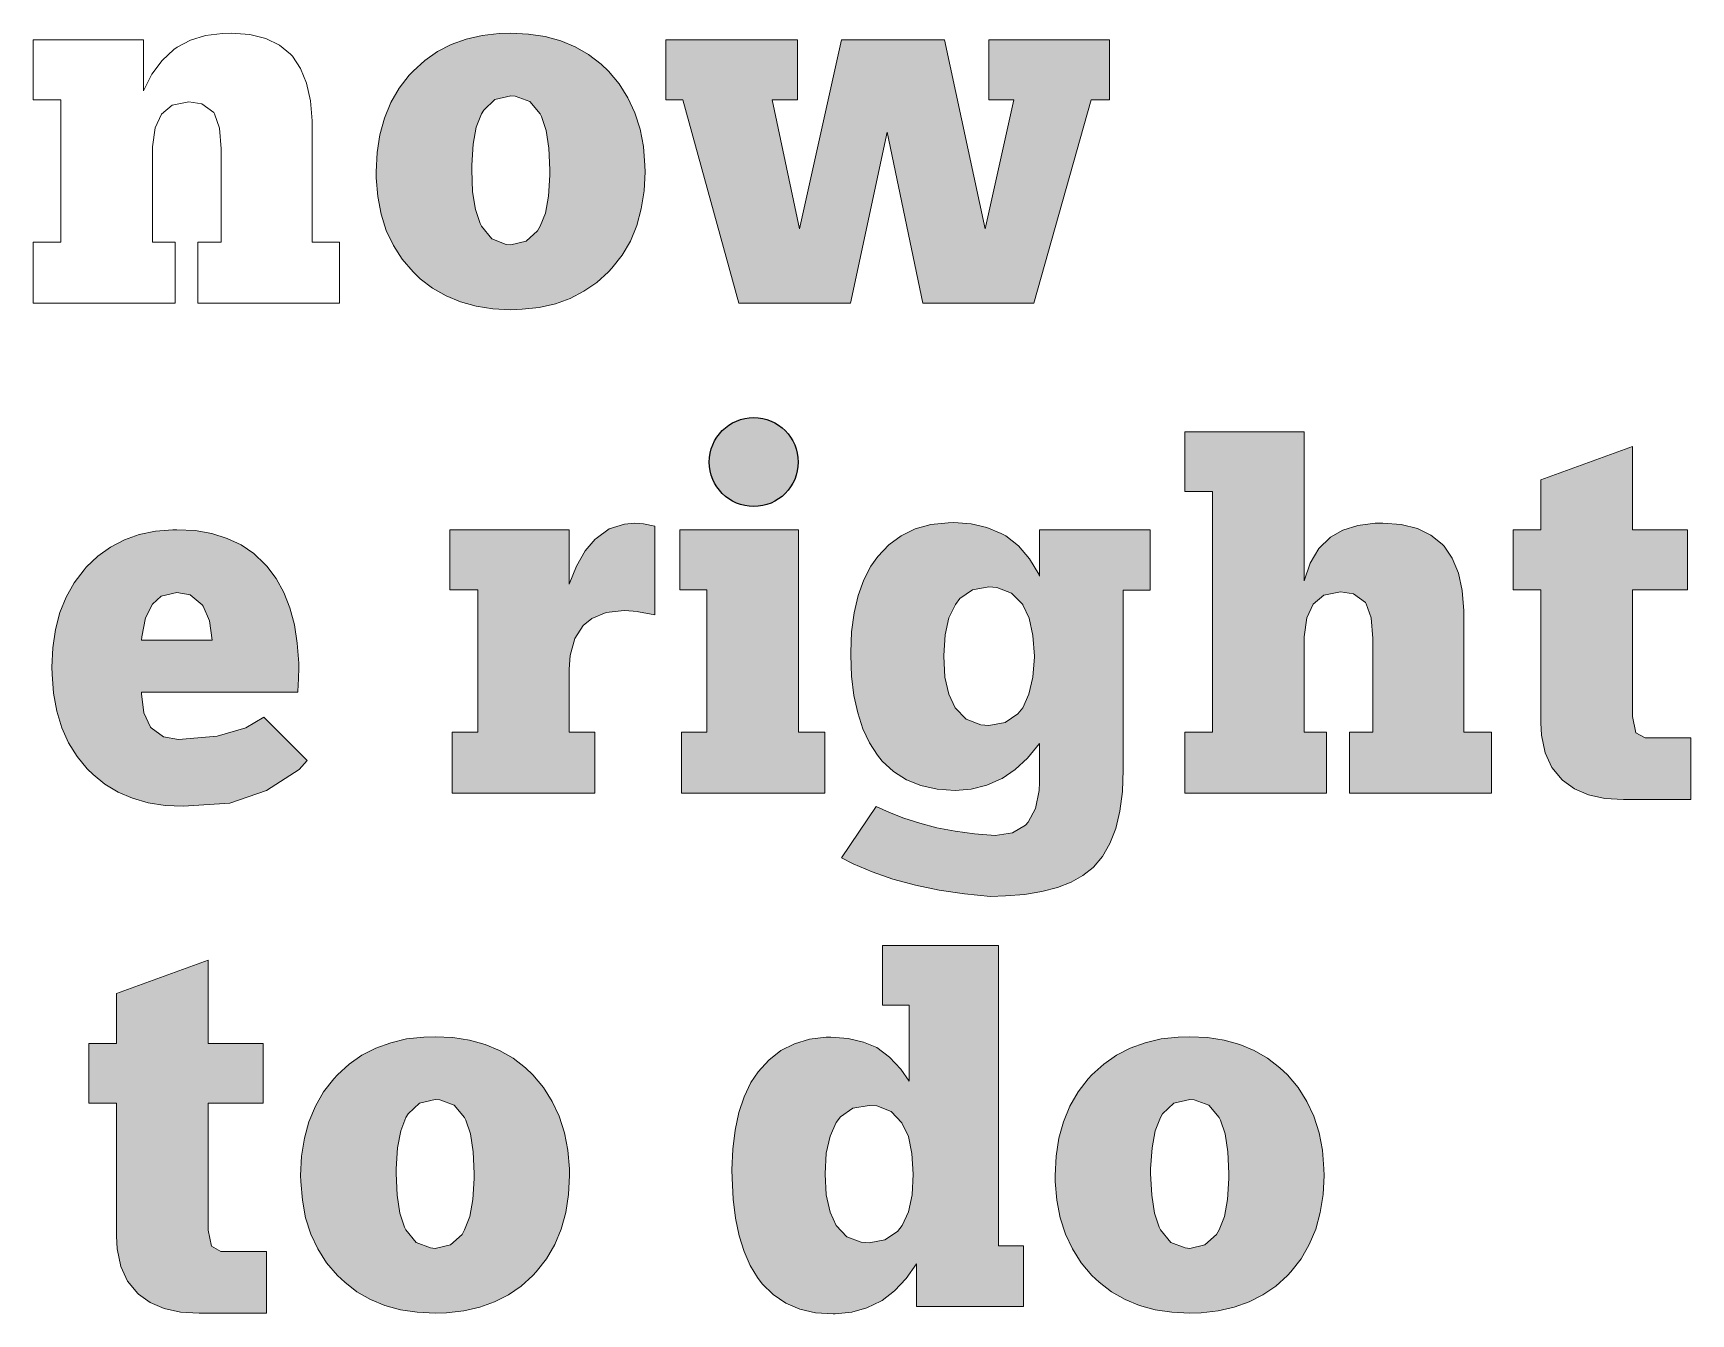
# Model space of a CAD drawing. Extents: x 0 to 420, y 0 to 297.
# Drawn here: x 170.74 to 178.52, y 171.34 to 177.35 of the extents above; entities that cross this region are included whole.
import ezdxf

# ---------------------------------------------------------------- set-up
doc = ezdxf.new("R2010")
doc.units = 0
doc.layers.add('L25', color=1, linetype='CONTINUOUS')
doc.layers.add('ORANGE', color=30, linetype='CONTINUOUS')

# ---------------------------------------------------------------- blocks, each defined once
blk = doc.blocks.new('BIN IT')
at = {"layer": 'ORANGE'}
h = blk.add_hatch(color=256, dxfattribs=at)
h.paths.add_polyline_path([(35.892, 18.262), (35.856, 18.418), (35.802, 18.552), (35.729, 18.661), (35.712, 18.678), (35.612, 18.761), (35.49, 18.82), (35.346, 18.856), (35.179, 18.868), (35.103, 18.866), (34.95, 18.846), (34.814, 18.805), (34.696, 18.742), (34.665, 18.722), (34.56, 18.624), (34.468, 18.501), (34.394, 18.35), (34.394, 18.807), (33.404, 18.807), (33.404, 18.271), (33.652, 18.271), (33.652, 16.993), (33.404, 16.993), (33.404, 16.447), (34.677, 16.447), (34.677, 16.993), (34.473, 16.993), (34.473, 17.802), (34.473, 17.848), (34.499, 18.018), (34.555, 18.142), (34.652, 18.221), (34.799, 18.252), (34.916, 18.235), (35.023, 18.155), (35.03, 18.145), (35.074, 18.016), (35.089, 17.831), (35.089, 16.993), (34.881, 16.993), (34.881, 16.447), (36.152, 16.447), (36.152, 16.993), (35.907, 16.993), (35.907, 18.028), (35.907, 18.081)], flags=17)
h.paths.add_polyline_path([(34.799, 18.252), (34.916, 18.235)], flags=0)
edge = h.paths.add_edge_path(flags=17)
edge.add_line((35.892, 18.262), (35.856, 18.418))
edge.add_line((35.907, 18.081), (35.892, 18.262))
edge.add_line((35.907, 18.028), (35.907, 18.081))
edge.add_line((35.907, 18.028), (35.907, 16.993))
edge.add_line((36.152, 16.993), (35.907, 16.993))
edge.add_line((36.152, 16.447), (36.152, 16.993))
edge.add_line((34.881, 16.447), (36.152, 16.447))
edge.add_line((34.881, 16.993), (34.881, 16.447))
edge.add_line((35.089, 16.993), (34.881, 16.993))
edge.add_line((35.089, 16.993), (35.089, 17.831))
edge.add_line((35.074, 18.016), (35.089, 17.831))
edge.add_line((35.074, 18.016), (35.03, 18.145))
edge.add_line((35.023, 18.155), (35.03, 18.145))
edge.add_line((35.023, 18.155), (34.916, 18.235))
edge.add_line((34.916, 18.235), (34.799, 18.252))
edge.add_line((34.652, 18.221), (34.799, 18.252))
edge.add_line((34.555, 18.142), (34.652, 18.221))
edge.add_line((34.499, 18.018), (34.555, 18.142))
edge.add_line((34.473, 17.848), (34.499, 18.018))
edge.add_line((34.473, 17.802), (34.473, 17.848))
edge.add_line((34.473, 16.993), (34.473, 17.802))
edge.add_line((34.677, 16.993), (34.473, 16.993))
edge.add_line((34.677, 16.447), (34.677, 16.993))
edge.add_line((33.404, 16.447), (34.677, 16.447))
edge.add_line((33.404, 16.993), (33.404, 16.447))
edge.add_line((33.652, 16.993), (33.404, 16.993))
edge.add_line((33.652, 18.271), (33.652, 16.993))
edge.add_line((33.404, 18.271), (33.652, 18.271))
edge.add_line((33.404, 18.807), (33.404, 18.271))
edge.add_line((34.394, 18.807), (33.404, 18.807))
edge.add_line((34.394, 18.35), (34.394, 18.807))
edge.add_line((34.468, 18.501), (34.394, 18.35))
edge.add_line((34.56, 18.624), (34.468, 18.501))
edge.add_line((34.665, 18.722), (34.56, 18.624))
edge.add_line((34.696, 18.742), (34.665, 18.722))
edge.add_line((34.814, 18.805), (34.696, 18.742))
edge.add_line((34.95, 18.846), (34.814, 18.805))
edge.add_line((35.103, 18.866), (34.95, 18.846))
edge.add_line((35.179, 18.868), (35.103, 18.866))
edge.add_line((35.346, 18.856), (35.179, 18.868))
edge.add_line((35.49, 18.82), (35.346, 18.856))
edge.add_line((35.612, 18.761), (35.49, 18.82))
edge.add_line((35.712, 18.678), (35.612, 18.761))
edge.add_line((35.729, 18.661), (35.712, 18.678))
edge.add_line((35.802, 18.552), (35.729, 18.661))
edge.add_line((35.856, 18.418), (35.802, 18.552))
h.paths.add_polyline_path([(34.916, 18.235), (35.023, 18.155)], flags=0)
h.paths.add_polyline_path([(35.03, 18.145), (35.074, 18.016)], flags=0)
h.paths.add_polyline_path([(35.089, 17.831), (35.089, 16.993)], flags=0)
h.paths.add_polyline_path([(35.907, 18.028), (35.907, 16.993)], flags=0)
h.paths.add_polyline_path([(36.152, 16.447), (36.152, 16.993)], flags=0)
h.paths.add_polyline_path([(34.881, 16.993), (34.881, 16.447)], flags=0)
h.paths.add_polyline_path([(35.907, 18.028), (35.907, 18.081)], flags=0)
h = blk.add_hatch(color=256, dxfattribs=at)
h.paths.add_polyline_path([(36.634, 16.964), (36.714, 16.84), (36.811, 16.727), (36.875, 16.665), (36.985, 16.581), (37.106, 16.511), (37.235, 16.457), (37.376, 16.418), (37.525, 16.396), (37.686, 16.387), (37.788, 16.391), (37.942, 16.408), (38.087, 16.441), (38.219, 16.489), (38.343, 16.553), (38.458, 16.632), (38.562, 16.727), (38.592, 16.759), (38.684, 16.876), (38.759, 17.003), (38.816, 17.142), (38.857, 17.292), (38.882, 17.453), (38.891, 17.624), (38.889, 17.682), (38.876, 17.85), (38.847, 18.006), (38.799, 18.154), (38.737, 18.288), (38.659, 18.413), (38.562, 18.527), (38.496, 18.59), (38.385, 18.675), (38.265, 18.744), (38.136, 18.798), (37.995, 18.837), (37.846, 18.86), (37.686, 18.868), (37.584, 18.865), (37.43, 18.848), (37.287, 18.814), (37.153, 18.766), (37.03, 18.702), (36.916, 18.622), (36.811, 18.527), (36.777, 18.49), (36.687, 18.373), (36.612, 18.245), (36.554, 18.106), (36.514, 17.957), (36.488, 17.796), (36.48, 17.624), (36.481, 17.57), (36.495, 17.402), (36.524, 17.244), (36.571, 17.098)])
h.paths.add_polyline_path([(37.686, 18.305), (37.727, 18.303), (37.858, 18.254), (37.951, 18.143), (37.961, 18.121), (38.004, 17.996), (38.027, 17.835), (38.036, 17.641), (38.036, 17.595), (38.024, 17.407), (37.997, 17.254), (37.951, 17.136), (37.927, 17.095), (37.824, 17.001), (37.686, 16.969), (37.644, 16.973), (37.517, 17.022), (37.423, 17.136), (37.411, 17.159), (37.371, 17.285), (37.345, 17.446), (37.337, 17.641), (37.337, 17.684), (37.349, 17.872), (37.377, 18.025), (37.423, 18.143), (37.444, 18.177), (37.545, 18.272)], flags=16)
for points in [[(41.06, 17.981), (41.38, 16.447), (42.376, 16.447), (42.89, 18.271), (43.055, 18.271), (43.055, 18.807), (41.972, 18.807), (41.972, 18.271), (42.198, 18.271), (41.939, 17.112), (41.575, 18.807), (40.652, 18.807), (40.276, 17.112), (40.031, 18.271), (40.257, 18.271), (40.257, 18.807), (39.076, 18.807), (39.076, 18.271), (39.229, 18.271), (39.731, 16.447), (40.732, 16.447)], [(43.978, 12.598), (43.73, 12.598), (43.73, 12.052), (45.002, 12.052), (45.002, 12.598), (44.799, 12.598), (44.799, 13.408), (44.799, 13.454), (44.824, 13.623), (44.88, 13.747), (44.977, 13.827), (45.125, 13.857), (45.242, 13.839), (45.349, 13.761), (45.355, 13.75), (45.401, 13.622), (45.415, 13.437), (45.415, 12.598), (45.206, 12.598), (45.206, 12.052), (46.479, 12.052), (46.479, 12.598), (46.233, 12.598), (46.233, 13.633), (46.233, 13.686), (46.217, 13.868), (46.184, 14.024), (46.128, 14.158), (46.055, 14.266), (46.039, 14.283), (45.937, 14.366), (45.815, 14.426), (45.671, 14.461), (45.505, 14.473), (45.437, 14.472), (45.281, 14.451), (45.147, 14.409), (45.035, 14.346), (45.033, 14.344), (44.931, 14.244), (44.853, 14.115), (44.799, 13.956), (44.799, 15.291), (43.73, 15.291), (43.73, 14.757), (43.978, 14.757)], [(46.922, 12.683), (46.928, 12.571), (46.961, 12.413), (47.022, 12.281), (47.113, 12.171), (47.118, 12.166), (47.224, 12.089), (47.349, 12.035), (47.497, 12.003), (47.663, 11.993), (48.267, 11.993), (48.267, 12.546), (47.857, 12.546), (47.773, 12.593), (47.743, 12.737), (47.743, 13.876), (48.238, 13.876), (48.238, 14.412), (47.743, 14.412), (47.743, 15.161), (46.922, 14.86), (46.922, 14.412), (46.674, 14.412), (46.674, 13.876), (46.922, 13.876)], [(37.161, 12.598), (37.161, 12.052), (38.439, 12.052), (38.439, 12.598), (38.21, 12.598), (38.21, 13.162), (38.218, 13.286), (38.261, 13.437), (38.337, 13.554), (38.413, 13.616), (38.542, 13.671), (38.702, 13.689), (38.827, 13.679), (38.831, 13.678), (38.977, 13.65), (38.977, 14.446), (38.878, 14.468), (38.799, 14.473), (38.705, 14.465), (38.569, 14.421), (38.451, 14.336), (38.444, 14.329), (38.354, 14.224), (38.276, 14.088), (38.21, 13.924), (38.21, 14.412), (37.141, 14.412), (37.141, 13.876), (37.39, 13.876), (37.39, 12.598)], [(34.151, 8.076), (34.158, 7.964), (34.19, 7.806), (34.251, 7.674), (34.343, 7.563), (34.348, 7.558), (34.453, 7.482), (34.579, 7.428), (34.726, 7.395), (34.893, 7.385), (35.497, 7.385), (35.497, 7.938), (35.086, 7.938), (35.003, 7.986), (34.973, 8.13), (34.973, 9.269), (35.468, 9.269), (35.468, 9.805), (34.973, 9.805), (34.973, 10.553), (34.151, 10.253), (34.151, 9.805), (33.903, 9.805), (33.903, 9.269), (34.151, 9.269)]]:
    blk.add_hatch(color=256, dxfattribs=at).paths.add_polyline_path(points)
h = blk.add_hatch(color=256, dxfattribs=at)
h.paths.add_polyline_path([(40.266, 14.412), (39.204, 14.412), (39.204, 13.876), (39.445, 13.876), (39.445, 12.598), (39.216, 12.598), (39.216, 12.052), (40.502, 12.052), (40.502, 12.598), (40.266, 12.598)])
edge = h.paths.add_edge_path()
edge.add_arc((39.865, 15.021), 0.399, 0, 360)
h = blk.add_hatch(color=256, dxfattribs=at)
h.paths.add_polyline_path([(42.085, 14.38), (41.956, 14.434), (41.814, 14.467), (41.658, 14.478), (41.607, 14.477), (41.452, 14.46), (41.313, 14.421), (41.188, 14.36), (41.076, 14.278), (40.977, 14.175), (40.916, 14.088), (40.852, 13.963), (40.801, 13.823), (40.765, 13.669), (40.743, 13.499), (40.736, 13.313), (40.736, 13.289), (40.743, 13.101), (40.763, 12.928), (40.797, 12.77), (40.843, 12.627), (40.903, 12.502), (40.974, 12.391), (41.016, 12.339), (41.118, 12.245), (41.234, 12.171), (41.364, 12.118), (41.51, 12.088), (41.671, 12.076), (41.816, 12.088), (41.956, 12.122), (42.085, 12.178), (42.094, 12.183), (42.209, 12.262), (42.319, 12.366), (42.426, 12.495), (42.426, 12.147), (42.423, 12.074), (42.392, 11.913), (42.326, 11.792), (42.301, 11.765), (42.184, 11.696), (42.029, 11.672), (41.845, 11.685), (41.67, 11.709), (41.506, 11.741), (41.353, 11.781), (41.211, 11.827), (41.081, 11.878), (40.962, 11.932), (40.653, 11.472), (40.757, 11.416), (40.926, 11.344), (41.113, 11.28), (41.315, 11.226), (41.529, 11.182), (41.754, 11.148), (41.987, 11.125), (42.121, 11.129), (42.294, 11.142), (42.448, 11.168), (42.588, 11.205), (42.711, 11.253), (42.817, 11.312), (42.907, 11.383), (42.91, 11.387), (42.993, 11.484), (43.059, 11.599), (43.112, 11.735), (43.149, 11.889), (43.171, 12.066), (43.178, 12.259), (43.178, 13.871), (43.421, 13.871), (43.421, 14.412), (42.426, 14.412), (42.426, 13.998), (42.42, 14.014), (42.338, 14.153), (42.24, 14.268), (42.124, 14.358)])
h.paths.add_polyline_path([(42.233, 12.763), (42.119, 12.685), (41.973, 12.659), (41.902, 12.665), (41.77, 12.714), (41.671, 12.816), (41.67, 12.817), (41.614, 12.938), (41.58, 13.092), (41.569, 13.279), (41.569, 13.286), (41.581, 13.471), (41.615, 13.623), (41.673, 13.744), (41.714, 13.796), (41.827, 13.874), (41.973, 13.9), (42.045, 13.895), (42.177, 13.846), (42.277, 13.744), (42.279, 13.74), (42.335, 13.62), (42.369, 13.465), (42.381, 13.279), (42.381, 13.275), (42.369, 13.09), (42.333, 12.938), (42.277, 12.817)], flags=16)
h = blk.add_hatch(color=256, dxfattribs=at)
h.paths.add_polyline_path([(35.748, 13.562), (35.707, 13.714), (35.653, 13.851), (35.583, 13.977), (35.5, 14.087), (35.483, 14.104), (35.383, 14.199), (35.269, 14.277), (35.144, 14.336), (35.006, 14.379), (34.857, 14.406), (34.694, 14.414), (34.657, 14.413), (34.501, 14.401), (34.356, 14.37), (34.222, 14.323), (34.098, 14.258), (33.985, 14.177), (33.881, 14.077), (33.861, 14.055), (33.773, 13.937), (33.701, 13.81), (33.645, 13.671), (33.605, 13.518), (33.581, 13.355), (33.572, 13.182), (33.574, 13.118), (33.588, 12.947), (33.617, 12.785), (33.661, 12.638), (33.722, 12.502), (33.798, 12.38), (33.89, 12.268), (33.941, 12.217), (34.048, 12.13), (34.166, 12.059), (34.295, 12.005), (34.436, 11.964), (34.587, 11.94), (34.748, 11.934), (35.168, 11.962), (35.498, 12.075), (35.788, 12.262), (35.86, 12.343), (35.472, 12.731), (35.311, 12.636), (35.055, 12.562), (34.709, 12.531), (34.572, 12.555), (34.463, 12.638), (34.458, 12.644), (34.397, 12.772), (34.377, 12.943), (34.377, 12.958), (35.777, 12.958), (35.778, 12.975), (35.78, 13.011), (35.785, 13.165), (35.785, 13.218), (35.773, 13.396)])
h.paths.add_polyline_path([(34.412, 13.622), (34.473, 13.746), (34.553, 13.817), (34.694, 13.851), (34.811, 13.829), (34.921, 13.741), (34.93, 13.729), (34.986, 13.596), (35.008, 13.423), (34.377, 13.423), (34.378, 13.452)], flags=16)
h = blk.add_hatch(color=256, dxfattribs=at)
h.paths.add_polyline_path([(40.829, 8.023), (40.7, 8.072), (40.604, 8.174), (40.549, 8.293), (40.515, 8.447), (40.505, 8.634), (40.505, 8.636), (40.515, 8.822), (40.549, 8.975), (40.604, 9.096), (40.643, 9.147), (40.755, 9.225), (40.899, 9.25), (40.968, 9.245), (41.096, 9.194), (41.194, 9.094), (41.252, 8.972), (41.284, 8.819), (41.296, 8.634), (41.286, 8.447), (41.252, 8.295), (41.196, 8.174), (41.155, 8.12), (41.041, 8.044), (40.899, 8.018)], flags=16)
h.paths.add_polyline_path([(40.711, 9.851), (40.556, 9.861), (40.515, 9.861), (40.366, 9.844), (40.23, 9.803), (40.108, 9.742), (40, 9.657), (39.905, 9.55), (39.84, 9.454), (39.779, 9.326), (39.731, 9.186), (39.698, 9.029), (39.677, 8.858), (39.67, 8.673), (39.672, 8.598), (39.682, 8.41), (39.703, 8.239), (39.735, 8.081), (39.779, 7.94), (39.833, 7.815), (39.899, 7.706), (39.942, 7.65), (40.039, 7.553), (40.152, 7.477), (40.278, 7.423), (40.42, 7.39), (40.577, 7.38), (40.595, 7.38), (40.745, 7.395), (40.88, 7.433), (41.004, 7.494), (41.016, 7.501), (41.128, 7.587), (41.231, 7.696), (41.323, 7.83), (41.323, 7.445), (42.285, 7.445), (42.285, 7.991), (42.06, 7.991), (42.06, 10.684), (41.019, 10.684), (41.019, 10.149), (41.259, 10.149), (41.259, 9.466), (41.184, 9.574), (41.082, 9.684), (40.968, 9.768), (40.848, 9.818)])
h = blk.add_hatch(color=256, dxfattribs=at)
h.paths.add_polyline_path([(35.957, 7.962), (36.036, 7.838), (36.133, 7.725), (36.198, 7.663), (36.308, 7.579), (36.428, 7.509), (36.557, 7.455), (36.698, 7.416), (36.848, 7.394), (37.009, 7.385), (37.111, 7.389), (37.265, 7.406), (37.409, 7.439), (37.542, 7.487), (37.665, 7.551), (37.781, 7.63), (37.884, 7.725), (37.915, 7.757), (38.007, 7.874), (38.081, 8.001), (38.139, 8.14), (38.18, 8.29), (38.205, 8.451), (38.214, 8.622), (38.212, 8.68), (38.198, 8.848), (38.169, 9.004), (38.122, 9.152), (38.059, 9.286), (37.981, 9.411), (37.884, 9.525), (37.818, 9.588), (37.708, 9.673), (37.587, 9.742), (37.458, 9.796), (37.318, 9.835), (37.168, 9.858), (37.009, 9.866), (36.907, 9.863), (36.753, 9.846), (36.61, 9.812), (36.476, 9.764), (36.352, 9.7), (36.238, 9.62), (36.133, 9.525), (36.099, 9.488), (36.009, 9.371), (35.935, 9.243), (35.877, 9.104), (35.836, 8.955), (35.811, 8.794), (35.802, 8.622), (35.804, 8.568), (35.818, 8.4), (35.846, 8.242), (35.894, 8.096)])
h.paths.add_polyline_path([(37.009, 9.303), (37.05, 9.301), (37.18, 9.252), (37.273, 9.141), (37.284, 9.119), (37.326, 8.994), (37.35, 8.833), (37.358, 8.639), (37.358, 8.593), (37.346, 8.405), (37.319, 8.252), (37.273, 8.134), (37.25, 8.093), (37.146, 7.999), (37.009, 7.967), (36.966, 7.971), (36.839, 8.02), (36.746, 8.134), (36.734, 8.157), (36.693, 8.283), (36.668, 8.444), (36.659, 8.639), (36.659, 8.682), (36.671, 8.87), (36.7, 9.023), (36.746, 9.141), (36.766, 9.175), (36.868, 9.27)], flags=16)
h = blk.add_hatch(color=256, dxfattribs=at)
h.paths.add_polyline_path([(42.722, 7.962), (42.802, 7.838), (42.898, 7.725), (42.963, 7.663), (43.073, 7.579), (43.194, 7.509), (43.323, 7.455), (43.464, 7.416), (43.613, 7.394), (43.774, 7.385), (43.876, 7.389), (44.03, 7.406), (44.174, 7.439), (44.307, 7.487), (44.431, 7.551), (44.546, 7.63), (44.65, 7.725), (44.68, 7.757), (44.772, 7.874), (44.846, 8.001), (44.904, 8.14), (44.945, 8.29), (44.97, 8.451), (44.979, 8.622), (44.977, 8.68), (44.964, 8.848), (44.935, 9.004), (44.887, 9.152), (44.824, 9.286), (44.746, 9.411), (44.65, 9.525), (44.583, 9.588), (44.473, 9.673), (44.353, 9.742), (44.224, 9.796), (44.083, 9.835), (43.934, 9.858), (43.774, 9.866), (43.672, 9.863), (43.518, 9.846), (43.375, 9.812), (43.241, 9.764), (43.117, 9.7), (43.004, 9.62), (42.898, 9.525), (42.865, 9.488), (42.775, 9.371), (42.7, 9.243), (42.642, 9.104), (42.602, 8.955), (42.576, 8.794), (42.568, 8.622), (42.569, 8.568), (42.583, 8.4), (42.612, 8.242), (42.659, 8.096)])
h.paths.add_polyline_path([(43.774, 9.303), (43.815, 9.301), (43.945, 9.252), (44.039, 9.141), (44.049, 9.119), (44.091, 8.994), (44.115, 8.833), (44.124, 8.639), (44.124, 8.593), (44.112, 8.405), (44.085, 8.252), (44.039, 8.134), (44.015, 8.093), (43.911, 7.999), (43.774, 7.967), (43.732, 7.971), (43.604, 8.02), (43.511, 8.134), (43.499, 8.157), (43.458, 8.283), (43.433, 8.444), (43.424, 8.639), (43.424, 8.682), (43.436, 8.87), (43.465, 9.023), (43.511, 9.141), (43.531, 9.175), (43.633, 9.27)], flags=16)
at = {"layer": 'ORANGE', "lineweight": 0}
blk.add_lwpolyline([(35.892, 18.262), (35.856, 18.418), (35.802, 18.552), (35.729, 18.661), (35.712, 18.678), (35.612, 18.761), (35.49, 18.82), (35.346, 18.856), (35.179, 18.868), (35.103, 18.866), (34.95, 18.846), (34.814, 18.805), (34.696, 18.742), (34.665, 18.722), (34.56, 18.624), (34.468, 18.501), (34.394, 18.35), (34.394, 18.807), (33.404, 18.807), (33.404, 18.271), (33.652, 18.271), (33.652, 16.993), (33.404, 16.993), (33.404, 16.447), (34.677, 16.447), (34.677, 16.993), (34.473, 16.993), (34.473, 17.802), (34.473, 17.848), (34.499, 18.018), (34.555, 18.142), (34.652, 18.221), (34.799, 18.252), (34.916, 18.235), (35.023, 18.155), (35.03, 18.145), (35.074, 18.016), (35.089, 17.831), (35.089, 16.993), (34.881, 16.993), (34.881, 16.447), (36.152, 16.447), (36.152, 16.993), (35.907, 16.993), (35.907, 18.028), (35.907, 18.081), (35.892, 18.262), (35.907, 18.081), (35.907, 18.028), (35.907, 16.993), (36.152, 16.993), (36.152, 16.447), (34.881, 16.447), (34.881, 16.993), (35.089, 16.993), (35.089, 17.831), (35.074, 18.016), (35.03, 18.145), (35.023, 18.155), (34.916, 18.235), (34.799, 18.252)], dxfattribs=at)
for points in [[(36.634, 16.964), (36.714, 16.84), (36.811, 16.727), (36.875, 16.665), (36.985, 16.581), (37.106, 16.511), (37.235, 16.457), (37.376, 16.418), (37.525, 16.396), (37.686, 16.387), (37.788, 16.391), (37.942, 16.408), (38.087, 16.441), (38.219, 16.489), (38.343, 16.553), (38.458, 16.632), (38.562, 16.727), (38.592, 16.759), (38.684, 16.876), (38.759, 17.003), (38.816, 17.142), (38.857, 17.292), (38.882, 17.453), (38.891, 17.624), (38.889, 17.682), (38.876, 17.85), (38.847, 18.006), (38.799, 18.154), (38.737, 18.288), (38.659, 18.413), (38.562, 18.527), (38.496, 18.59), (38.385, 18.675), (38.265, 18.744), (38.136, 18.798), (37.995, 18.837), (37.846, 18.86), (37.686, 18.868), (37.584, 18.865), (37.43, 18.848), (37.287, 18.814), (37.153, 18.766), (37.03, 18.702), (36.916, 18.622), (36.811, 18.527), (36.777, 18.49), (36.687, 18.373), (36.612, 18.245), (36.554, 18.106), (36.514, 17.957), (36.488, 17.796), (36.48, 17.624), (36.481, 17.57), (36.495, 17.402), (36.524, 17.244), (36.571, 17.098)], [(41.06, 17.981), (41.38, 16.447), (42.376, 16.447), (42.89, 18.271), (43.055, 18.271), (43.055, 18.807), (41.972, 18.807), (41.972, 18.271), (42.198, 18.271), (41.939, 17.112), (41.575, 18.807), (40.652, 18.807), (40.276, 17.112), (40.031, 18.271), (40.257, 18.271), (40.257, 18.807), (39.076, 18.807), (39.076, 18.271), (39.229, 18.271), (39.731, 16.447), (40.732, 16.447)], [(37.686, 18.305), (37.727, 18.303), (37.858, 18.254), (37.951, 18.143), (37.961, 18.121), (38.004, 17.996), (38.027, 17.835), (38.036, 17.641), (38.036, 17.595), (38.024, 17.407), (37.997, 17.254), (37.951, 17.136), (37.927, 17.095), (37.824, 17.001), (37.686, 16.969), (37.644, 16.973), (37.517, 17.022), (37.423, 17.136), (37.411, 17.159), (37.371, 17.285), (37.345, 17.446), (37.337, 17.641), (37.337, 17.684), (37.349, 17.872), (37.377, 18.025), (37.423, 18.143), (37.444, 18.177), (37.545, 18.272)], [(43.978, 12.598), (43.73, 12.598), (43.73, 12.052), (45.002, 12.052), (45.002, 12.598), (44.799, 12.598), (44.799, 13.408), (44.799, 13.454), (44.824, 13.623), (44.88, 13.747), (44.977, 13.827), (45.125, 13.857), (45.242, 13.839), (45.349, 13.761), (45.355, 13.75), (45.401, 13.622), (45.415, 13.437), (45.415, 12.598), (45.206, 12.598), (45.206, 12.052), (46.479, 12.052), (46.479, 12.598), (46.233, 12.598), (46.233, 13.633), (46.233, 13.686), (46.217, 13.868), (46.184, 14.024), (46.128, 14.158), (46.055, 14.266), (46.039, 14.283), (45.937, 14.366), (45.815, 14.426), (45.671, 14.461), (45.505, 14.473), (45.437, 14.472), (45.281, 14.451), (45.147, 14.409), (45.035, 14.346), (45.033, 14.344), (44.931, 14.244), (44.853, 14.115), (44.799, 13.956), (44.799, 15.291), (43.73, 15.291), (43.73, 14.757), (43.978, 14.757)], [(46.922, 12.683), (46.928, 12.571), (46.961, 12.413), (47.022, 12.281), (47.113, 12.171), (47.118, 12.166), (47.224, 12.089), (47.349, 12.035), (47.497, 12.003), (47.663, 11.993), (48.267, 11.993), (48.267, 12.546), (47.857, 12.546), (47.773, 12.593), (47.743, 12.737), (47.743, 13.876), (48.238, 13.876), (48.238, 14.412), (47.743, 14.412), (47.743, 15.161), (46.922, 14.86), (46.922, 14.412), (46.674, 14.412), (46.674, 13.876), (46.922, 13.876)], [(37.161, 12.598), (37.161, 12.052), (38.439, 12.052), (38.439, 12.598), (38.21, 12.598), (38.21, 13.162), (38.218, 13.286), (38.261, 13.437), (38.337, 13.554), (38.413, 13.616), (38.542, 13.671), (38.702, 13.689), (38.827, 13.679), (38.831, 13.678), (38.977, 13.65), (38.977, 14.446), (38.878, 14.468), (38.799, 14.473), (38.705, 14.465), (38.569, 14.421), (38.451, 14.336), (38.444, 14.329), (38.354, 14.224), (38.276, 14.088), (38.21, 13.924), (38.21, 14.412), (37.141, 14.412), (37.141, 13.876), (37.39, 13.876), (37.39, 12.598)], [(42.085, 14.38), (41.956, 14.434), (41.814, 14.467), (41.658, 14.478), (41.607, 14.477), (41.452, 14.46), (41.313, 14.421), (41.188, 14.36), (41.076, 14.278), (40.977, 14.175), (40.916, 14.088), (40.852, 13.963), (40.801, 13.823), (40.765, 13.669), (40.743, 13.499), (40.736, 13.313), (40.736, 13.289), (40.743, 13.101), (40.763, 12.928), (40.797, 12.77), (40.843, 12.627), (40.903, 12.502), (40.974, 12.391), (41.016, 12.339), (41.118, 12.245), (41.234, 12.171), (41.364, 12.118), (41.51, 12.088), (41.671, 12.076), (41.816, 12.088), (41.956, 12.122), (42.085, 12.178), (42.094, 12.183), (42.209, 12.262), (42.319, 12.366), (42.426, 12.495), (42.426, 12.147), (42.423, 12.074), (42.392, 11.913), (42.326, 11.792), (42.301, 11.765), (42.184, 11.696), (42.029, 11.672), (41.845, 11.685), (41.67, 11.709), (41.506, 11.741), (41.353, 11.781), (41.211, 11.827), (41.081, 11.878), (40.962, 11.932), (40.653, 11.472), (40.757, 11.416), (40.926, 11.344), (41.113, 11.28), (41.315, 11.226), (41.529, 11.182), (41.754, 11.148), (41.987, 11.125), (42.121, 11.129), (42.294, 11.142), (42.448, 11.168), (42.588, 11.205), (42.711, 11.253), (42.817, 11.312), (42.907, 11.383), (42.91, 11.387), (42.993, 11.484), (43.059, 11.599), (43.112, 11.735), (43.149, 11.889), (43.171, 12.066), (43.178, 12.259), (43.178, 13.871), (43.421, 13.871), (43.421, 14.412), (42.426, 14.412), (42.426, 13.998), (42.42, 14.014), (42.338, 14.153), (42.24, 14.268), (42.124, 14.358)], [(35.748, 13.562), (35.707, 13.714), (35.653, 13.851), (35.583, 13.977), (35.5, 14.087), (35.483, 14.104), (35.383, 14.199), (35.269, 14.277), (35.144, 14.336), (35.006, 14.379), (34.857, 14.406), (34.694, 14.414), (34.657, 14.413), (34.501, 14.401), (34.356, 14.37), (34.222, 14.323), (34.098, 14.258), (33.985, 14.177), (33.881, 14.077), (33.861, 14.055), (33.773, 13.937), (33.701, 13.81), (33.645, 13.671), (33.605, 13.518), (33.581, 13.355), (33.572, 13.182), (33.574, 13.118), (33.588, 12.947), (33.617, 12.785), (33.661, 12.638), (33.722, 12.502), (33.798, 12.38), (33.89, 12.268), (33.941, 12.217), (34.048, 12.13), (34.166, 12.059), (34.295, 12.005), (34.436, 11.964), (34.587, 11.94), (34.748, 11.934), (35.168, 11.962), (35.498, 12.075), (35.788, 12.262), (35.86, 12.343), (35.472, 12.731), (35.311, 12.636), (35.055, 12.562), (34.709, 12.531), (34.572, 12.555), (34.463, 12.638), (34.458, 12.644), (34.397, 12.772), (34.377, 12.943), (34.377, 12.958), (35.777, 12.958), (35.778, 12.975), (35.78, 13.011), (35.785, 13.165), (35.785, 13.218), (35.773, 13.396)], [(40.266, 14.412), (39.204, 14.412), (39.204, 13.876), (39.445, 13.876), (39.445, 12.598), (39.216, 12.598), (39.216, 12.052), (40.502, 12.052), (40.502, 12.598), (40.266, 12.598)], [(34.412, 13.622), (34.473, 13.746), (34.553, 13.817), (34.694, 13.851), (34.811, 13.829), (34.921, 13.741), (34.93, 13.729), (34.986, 13.596), (35.008, 13.423), (34.377, 13.423), (34.378, 13.452)], [(42.233, 12.763), (42.119, 12.685), (41.973, 12.659), (41.902, 12.665), (41.77, 12.714), (41.671, 12.816), (41.67, 12.817), (41.614, 12.938), (41.58, 13.092), (41.569, 13.279), (41.569, 13.286), (41.581, 13.471), (41.615, 13.623), (41.673, 13.744), (41.714, 13.796), (41.827, 13.874), (41.973, 13.9), (42.045, 13.895), (42.177, 13.846), (42.277, 13.744), (42.279, 13.74), (42.335, 13.62), (42.369, 13.465), (42.381, 13.279), (42.381, 13.275), (42.369, 13.09), (42.333, 12.938), (42.277, 12.817)], [(34.151, 8.076), (34.158, 7.964), (34.19, 7.806), (34.251, 7.674), (34.343, 7.563), (34.348, 7.558), (34.453, 7.482), (34.579, 7.428), (34.726, 7.395), (34.893, 7.385), (35.497, 7.385), (35.497, 7.938), (35.086, 7.938), (35.003, 7.986), (34.973, 8.13), (34.973, 9.269), (35.468, 9.269), (35.468, 9.805), (34.973, 9.805), (34.973, 10.553), (34.151, 10.253), (34.151, 9.805), (33.903, 9.805), (33.903, 9.269), (34.151, 9.269)], [(40.711, 9.851), (40.556, 9.861), (40.515, 9.861), (40.366, 9.844), (40.23, 9.803), (40.108, 9.742), (40, 9.657), (39.905, 9.55), (39.84, 9.454), (39.779, 9.326), (39.731, 9.186), (39.698, 9.029), (39.677, 8.858), (39.67, 8.673), (39.672, 8.598), (39.682, 8.41), (39.703, 8.239), (39.735, 8.081), (39.779, 7.94), (39.833, 7.815), (39.899, 7.706), (39.942, 7.65), (40.039, 7.553), (40.152, 7.477), (40.278, 7.423), (40.42, 7.39), (40.577, 7.38), (40.595, 7.38), (40.745, 7.395), (40.88, 7.433), (41.004, 7.494), (41.016, 7.501), (41.128, 7.587), (41.231, 7.696), (41.323, 7.83), (41.323, 7.445), (42.285, 7.445), (42.285, 7.991), (42.06, 7.991), (42.06, 10.684), (41.019, 10.684), (41.019, 10.149), (41.259, 10.149), (41.259, 9.466), (41.184, 9.574), (41.082, 9.684), (40.968, 9.768), (40.848, 9.818)], [(35.957, 7.962), (36.036, 7.838), (36.133, 7.725), (36.198, 7.663), (36.308, 7.579), (36.428, 7.509), (36.557, 7.455), (36.698, 7.416), (36.848, 7.394), (37.009, 7.385), (37.111, 7.389), (37.265, 7.406), (37.409, 7.439), (37.542, 7.487), (37.665, 7.551), (37.781, 7.63), (37.884, 7.725), (37.915, 7.757), (38.007, 7.874), (38.081, 8.001), (38.139, 8.14), (38.18, 8.29), (38.205, 8.451), (38.214, 8.622), (38.212, 8.68), (38.198, 8.848), (38.169, 9.004), (38.122, 9.152), (38.059, 9.286), (37.981, 9.411), (37.884, 9.525), (37.818, 9.588), (37.708, 9.673), (37.587, 9.742), (37.458, 9.796), (37.318, 9.835), (37.168, 9.858), (37.009, 9.866), (36.907, 9.863), (36.753, 9.846), (36.61, 9.812), (36.476, 9.764), (36.352, 9.7), (36.238, 9.62), (36.133, 9.525), (36.099, 9.488), (36.009, 9.371), (35.935, 9.243), (35.877, 9.104), (35.836, 8.955), (35.811, 8.794), (35.802, 8.622), (35.804, 8.568), (35.818, 8.4), (35.846, 8.242), (35.894, 8.096)], [(42.722, 7.962), (42.802, 7.838), (42.898, 7.725), (42.963, 7.663), (43.073, 7.579), (43.194, 7.509), (43.323, 7.455), (43.464, 7.416), (43.613, 7.394), (43.774, 7.385), (43.876, 7.389), (44.03, 7.406), (44.174, 7.439), (44.307, 7.487), (44.431, 7.551), (44.546, 7.63), (44.65, 7.725), (44.68, 7.757), (44.772, 7.874), (44.846, 8.001), (44.904, 8.14), (44.945, 8.29), (44.97, 8.451), (44.979, 8.622), (44.977, 8.68), (44.964, 8.848), (44.935, 9.004), (44.887, 9.152), (44.824, 9.286), (44.746, 9.411), (44.65, 9.525), (44.583, 9.588), (44.473, 9.673), (44.353, 9.742), (44.224, 9.796), (44.083, 9.835), (43.934, 9.858), (43.774, 9.866), (43.672, 9.863), (43.518, 9.846), (43.375, 9.812), (43.241, 9.764), (43.117, 9.7), (43.004, 9.62), (42.898, 9.525), (42.865, 9.488), (42.775, 9.371), (42.7, 9.243), (42.642, 9.104), (42.602, 8.955), (42.576, 8.794), (42.568, 8.622), (42.569, 8.568), (42.583, 8.4), (42.612, 8.242), (42.659, 8.096)], [(37.009, 9.303), (37.05, 9.301), (37.18, 9.252), (37.273, 9.141), (37.284, 9.119), (37.326, 8.994), (37.35, 8.833), (37.358, 8.639), (37.358, 8.593), (37.346, 8.405), (37.319, 8.252), (37.273, 8.134), (37.25, 8.093), (37.146, 7.999), (37.009, 7.967), (36.966, 7.971), (36.839, 8.02), (36.746, 8.134), (36.734, 8.157), (36.693, 8.283), (36.668, 8.444), (36.659, 8.639), (36.659, 8.682), (36.671, 8.87), (36.7, 9.023), (36.746, 9.141), (36.766, 9.175), (36.868, 9.27)], [(40.829, 8.023), (40.7, 8.072), (40.604, 8.174), (40.549, 8.293), (40.515, 8.447), (40.505, 8.634), (40.505, 8.636), (40.515, 8.822), (40.549, 8.975), (40.604, 9.096), (40.643, 9.147), (40.755, 9.225), (40.899, 9.25), (40.968, 9.245), (41.096, 9.194), (41.194, 9.094), (41.194, 9.094), (41.252, 8.972), (41.284, 8.819), (41.296, 8.634), (41.286, 8.447), (41.252, 8.295), (41.196, 8.174), (41.155, 8.12), (41.041, 8.044), (40.899, 8.018)], [(43.774, 9.303), (43.815, 9.301), (43.945, 9.252), (44.039, 9.141), (44.049, 9.119), (44.091, 8.994), (44.115, 8.833), (44.124, 8.639), (44.124, 8.593), (44.112, 8.405), (44.085, 8.252), (44.039, 8.134), (44.015, 8.093), (43.911, 7.999), (43.774, 7.967), (43.732, 7.971), (43.604, 8.02), (43.511, 8.134), (43.499, 8.157), (43.458, 8.283), (43.433, 8.444), (43.424, 8.639), (43.424, 8.682), (43.436, 8.87), (43.465, 9.023), (43.511, 9.141), (43.531, 9.175), (43.633, 9.27)]]:
    blk.add_lwpolyline(points, close=True, dxfattribs=at)
at = {"layer": 'ORANGE'}
blk.add_circle((39.865, 15.021), 0.399, dxfattribs=at)

msp = doc.modelspace()

# ---------------------------------------------------------------- block references
at = {"layer": 'L25', "xscale": 0.5234560963640291, "yscale": 0.5234560963640291, "zscale": 0.5234560963640291}
msp.add_blockref('BIN IT', (153.252834, 167.472719), dxfattribs=at)

doc.saveas('drawing.dxf')
